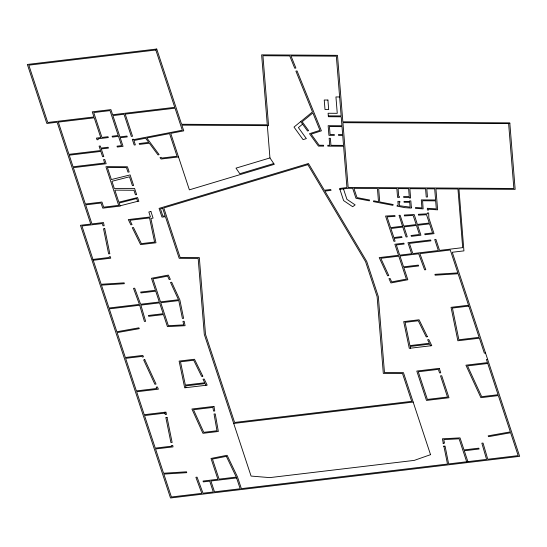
<?xml version="1.0" encoding="UTF-8"?>
<svg xmlns="http://www.w3.org/2000/svg" width="547" height="547" viewBox="0 0 547 547"><rect width="100%" height="100%" fill="white"/><g stroke="black" fill="none" stroke-linecap="round" stroke-linejoin="round"><path stroke-width="0.82" d="M302.594 124.162L298.409 127.595L306.347 138.589L303.079 139.642L294.012 127.089L312.467 111.93L295.893 71.117L297.076 70.932L321.404 130.842L311.147 134.152L319.147 145.228L323.585 145.256L323.66 146.124L318.422 146.09L309.486 133.707L319.947 130.336L312.884 112.955L302.19 121.742L308.631 130.665L307.544 131.02L300.727 121.571M328.316 115.855L341.15 115.93L336.337 56.191L290.97 55.903L295.906 68.054L294.73 68.245L289.712 55.897L262.929 55.732L268.57 125.673L181.871 125.133L183.758 130.856L170.732 133.372L189.378 189.843L274.3 164.339L269.951 157.939L236.003 168.134L239.805 173.734L273.753 163.539M120.053 205.829L137.598 201.33M178.513 156.941L161.044 159.027L160.011 157.632L161.098 157.276L161.68 158.062L177.037 156.23L169.563 133.598L146.822 137.994L159.115 154.596L158.035 154.958L149.338 143.211L139.444 144.394L139.164 143.54L148.736 142.398L145.646 138.227L133.926 140.49L135.376 144.88L134.179 145.023L132.299 139.321L133.495 139.177L133.646 139.635L182.308 130.227L175.033 108.183L125.222 114.125L132.538 136.271L131.342 136.415L124.025 114.268L112.894 115.595L119.93 136.887L126.986 136.046L127.273 136.9L120.21 137.741L123.054 146.35L117.304 147.034L117.024 146.179L121.571 145.639L118.508 136.347L112.402 137.078L112.121 136.224L118.22 135.492L110.009 110.61L93.735 112.552L101.947 137.434L108.053 136.709L108.333 137.564L97.92 138.801L98.207 139.656L97.01 139.8L96.443 138.09L100.751 137.577L94.228 117.817L58.324 122.104L68.963 154.329L100.559 150.562L99.096 146.117L100.292 145.974L100.99 148.093L108.169 147.239L108.45 148.093L101.27 148.948L103.786 156.565L102.59 156.709L100.839 151.41L69.25 155.177L73.079 166.794L104.675 163.027L103.547 159.608L104.744 159.464L106.152 163.738L73.366 167.649L85.373 204.024L101.961 202.041L103.656 207.169L118.658 205.378L105.92 166.78L107.116 166.637L127.43 166.773L129.16 172.011L127.964 172.155L126.473 167.635L107.397 167.505L111.376 179.553L130.118 174.917L133.612 185.488L132.415 185.631L129.495 176.79L111.95 181.289L114.302 188.407L134.569 188.394L136.634 194.643L135.437 194.787L133.947 190.267L114.87 190.137L118.849 202.185L137.591 197.549L138.842 201.337L137.7 201.631L136.682 198.554L119.137 203.053L120.142 206.089L102.74 208.161L101.045 203.04L85.66 204.872L91.944 223.914L103.492 222.54L104.142 225.733L102.925 225.795L102.467 223.552L81.934 226L101.174 284.276L124.155 282.84L124.347 283.702L101.462 285.137L109.017 308.016L139.417 304.392L133.495 288.344L134.685 288.18L140.613 304.248L159.307 302.019L155.724 291.175L140.935 292.939L140.654 292.084L155.444 290.32L151.471 278.279L168.367 275.073L170.349 279.367L169.194 279.579L167.587 276.132L152.921 278.915L160.503 301.876L178.493 299.735L170.514 282.43L171.683 282.211L179.888 300.009L183.614 318.347L182.397 318.409L178.773 300.583L160.784 302.73L168.367 325.691L183.689 324.897L182.978 321.342L184.189 321.28L185.084 325.697L167.43 326.614L163.45 314.573L148.661 316.337L148.381 315.482L163.17 313.718L159.587 302.874L140.894 305.103L145.625 321.321L144.422 321.438L139.697 305.247L109.297 308.87L116.853 331.755L138.917 327.831L139.294 328.672L117.14 332.61L125.352 357.492L142.822 355.413L143.485 356.849L142.323 357.068L142.008 356.398L125.632 358.347L136.388 390.914L156.818 388.479L156.196 387.139L157.365 386.92L158.404 389.177L136.668 391.768L144.244 414.701L165.98 412.11L166.452 414.435L165.235 414.503L164.777 412.253M508.635 123.725L513.859 188.476L348.152 187.436L342.928 122.685L509.852 123.581M339.878 189.296L348.22 188.305L352.671 188.332L355.96 198.281L369.334 200.845L369.587 200.011L356.979 197.597L353.923 188.339L377.43 188.483L378.497 201.72L373.676 200.797L373.43 201.631L392.91 205.357L393.156 204.523L379.741 201.952L378.654 188.496L396.855 188.606L397.56 197.378L399.522 197.385L399.454 196.523L398.715 196.517L398.079 188.612L408.623 188.681L409.259 196.585L403.631 196.551L403.7 197.412L409.327 197.446L409.368 197.966L410.599 197.98L409.847 188.688L425.573 188.79L426.229 196.988L427.46 196.995L426.797 188.797L434.694 188.845L435.597 199.983L421.293 199.894L421.935 207.928L415.522 207.504L415.488 208.366L423.139 208.879L422.585 200.77L435.665 200.852L436.315 208.892L427.351 208.291L427.344 210.007L428.574 210.048L428.547 209.234L437.621 209.843L435.925 188.852L457.955 188.995L462.687 247.647L439.556 250.41L435.911 239.354L434.715 239.497L438.359 250.547L412.8 253.596L409.429 243.394L430.927 240.837L430.646 239.983L407.953 242.683L411.604 253.74L399.707 255.162L396.343 244.96L404.165 244.024L403.884 243.169L394.859 244.249L398.51 255.305L379.215 257.603L387.618 275.825L388.78 275.606L380.801 258.3L398.79 256.153L406.373 279.114L391.707 281.903L390.107 278.45L388.951 278.669L390.927 282.956L407.83 279.756L403.85 267.715L418.646 265.951L418.359 265.097L403.57 266.861L399.987 256.017L418.681 253.787L424.616 269.856L425.798 269.692L419.877 253.644L450.284 250.013L457.839 272.898L434.947 274.334L435.138 275.196L458.119 273.753L468.519 305.247L451.043 307.332L457.86 340.774L479.398 338.203L484.341 353.164L485.538 353.02M92.969 259.422L109.345 257.466L109.209 256.775L110.426 256.707L110.726 258.191L93.25 260.269M487.623 359.338L486.427 359.482L487.466 362.627L465.921 365.191L480.875 397.669L498.344 395.584L510.33 431.891L488.177 435.836L488.553 436.677L510.618 432.745L518.173 455.63L487.767 459.254L483.049 443.063L481.845 443.186L486.57 459.398L448.629 463.924L445.073 446.092L443.562 446.195M164.955 413.122L144.524 415.556L155.28 448.123L171.655 446.174L171.512 445.484L172.729 445.415L173.03 446.892L155.56 448.978L163.574 473.244L186.554 471.808L186.739 472.67L163.854 474.099L171.409 496.984L201.809 493.36L195.888 477.312L197.077 477.141L203.005 493.216L213.303 491.985L209.72 481.141L203.327 481.907L203.046 481.052L217.884 479.281L211.005 458.448L227.121 455.282L237.507 476.943L241.371 488.642L447.494 464.054L443.877 446.154M233.706 423.453L413.163 402.052M442.981 443.255L444.492 443.159L443.781 439.603L459.104 438.81L466.68 461.771M339.625 96.969L335.94 96.942L337.26 113.311L328.104 113.256L328.385 116.716L341.225 116.798L341.95 125.776L328.145 125.694L328.925 135.341L334.354 135.376L334.279 134.507L330.08 134.48L329.438 126.562L342.019 126.644L342.654 134.562L338.456 134.535L338.525 135.396L342.723 135.424L343.53 145.379L330.956 145.304L330.388 138.288L329.157 138.282L329.725 145.297L327.762 145.283L327.831 146.145L343.598 146.247L346.935 187.566L339.598 188.442L343.612 200.599L352.685 206.711L355.147 204.886L346.935 199.361L343.468 188.865M430.578 345.8L429.757 344.125L410.127 346.463L410.489 348.2M205.987 385.279L205.166 383.597L185.536 385.943L185.898 387.673M467.883 461.627L464.3 450.783L479.09 449.019L478.81 448.164L464.02 449.928L460.041 437.887L442.386 438.803L443.282 443.22M267.346 125.666L269.951 157.939M411.344 207.224L411.31 208.086L404.903 207.655L397.006 206.144L397.252 205.31L398.216 205.494L397.881 201.358L399.843 201.371L399.919 202.233L399.18 202.233L399.46 205.734L410.106 207.142L409.717 202.294L404.089 202.26L404.021 201.399L409.648 201.433L409.607 200.913L410.831 200.92L411.344 207.224M430.537 454.666L414.264 460.389L269.746 477.62L251.073 476.068L204.291 334.367L198.164 258.43L179.177 258.314L165.433 216.701L161.967 217.118L159.081 208.38L308.467 163.512L324.378 190.26L330.737 189.501L331.024 190.356L324.87 191.088L366.757 261.5L378.339 296.59L384.466 372.528L403.454 372.644L430.537 454.666M150.876 211.409L148.839 212.024L150.466 216.94L128.299 219.579L130.89 224.872L132.053 224.639L129.912 220.277L149.543 217.932L154.589 242.061L141.372 243.634L133.441 227.47L132.285 227.702L140.586 244.618L155.97 242.779L150.883 218.438L153.085 218.103L150.876 211.409M162.65 208.27L160.503 208.913L162.876 216.12L165.153 215.846L162.65 208.27M307.852 164.661L163.785 207.928L180.134 257.452L199.32 257.575L205.508 334.306L234.615 422.455L411.686 401.341L402.496 373.505L383.31 373.382L377.115 296.652L365.581 261.712L307.852 164.661M202.793 376.172L201.638 376.404L193.706 360.241L180.489 361.82L185.351 385.074L204.756 382.763L203.026 379.242L204.188 379.009L207.197 385.136L184.695 387.816L179.108 361.095L194.493 359.256L202.793 376.172M427.385 336.699L426.229 336.931L418.291 320.768L405.081 322.34L409.942 345.601L429.347 343.284L427.617 339.762L428.78 339.53L431.781 345.656L409.286 348.343L403.693 321.622L419.084 319.783L427.385 336.699M226.362 456.348L212.455 459.077L219.08 479.138L236.304 477.087L226.362 456.348M144.805 359.694L143.635 359.912L154.883 384.288L156.052 384.069L144.805 359.694M156.736 49.018L27.35 64.45L46.837 123.472L57.127 122.241L90.747 224.058L80.457 225.289L170.493 497.982L519.65 456.342L452.266 252.263L463.931 250.875L458.94 188.995L515.158 189.351L509.797 122.87L342.853 121.817L337.492 55.336L261.63 54.857L267.278 124.805L181.583 124.265L156.736 49.018M155.827 50.016L28.827 65.161L47.753 122.473L93.947 116.962L92.252 111.841L110.925 109.619L112.614 114.74L174.746 107.328L155.827 50.016M402.51 226.205L390.62 227.627L387.057 216.844L395.064 216.414L394.893 215.552L385.553 216.051L393.902 241.343L395.098 241.2L394.175 238.403L402.004 237.466L401.717 236.612L393.895 237.548L390.9 228.482L402.79 227.06L406.072 236.981L407.269 236.837L403.994 226.916L416.458 225.432L419.453 234.499L411.05 235.504L411.337 236.352L420.93 235.21L417.655 225.289L429.552 223.867L432.547 232.94L424.718 233.87L424.998 234.725L434.024 233.651L428.841 217.952L428.67 212.988L427.446 212.947L427.474 213.802L418.352 214.294L418.523 215.156L426.537 214.725L429.272 223.019L417.375 224.434L414.209 214.513L404.281 215.046L404.459 215.915L413.163 215.443L416.178 224.578L403.707 226.061L400.144 215.272L399.03 215.333L402.51 226.205M468.8 306.101L452.424 308.05L458.885 339.762L479.117 337.349L468.8 306.101M439.282 368.37L416.787 371.057L426.482 400.425L448.984 397.744L441.709 375.714L440.513 375.857L447.501 397.033L427.398 399.433L418.264 371.769L438.366 369.369L439.556 372.951L440.752 372.808L439.282 368.37M487.746 363.481L467.514 365.895L481.688 396.684L498.064 394.729L487.746 363.481M213.945 406.394L191.908 409.019L202.951 433.313L218.342 431.48L215.265 413.942L214.048 413.997L216.988 430.756L203.771 432.328L193.488 409.717L212.892 407.406L213.535 411.057L214.752 411.002L213.945 406.394M236.591 477.941L210.916 480.998L214.499 491.842L240.174 488.779L236.591 477.941M104.737 228.667L103.52 228.728L108.614 253.842L109.831 253.774L104.737 228.667M167.047 417.368L165.83 417.436L170.917 442.544L172.134 442.482L167.047 417.368M327.913 100.039L324.234 100.012L325 109.509L328.679 109.537L327.913 100.039"/></g></svg>
